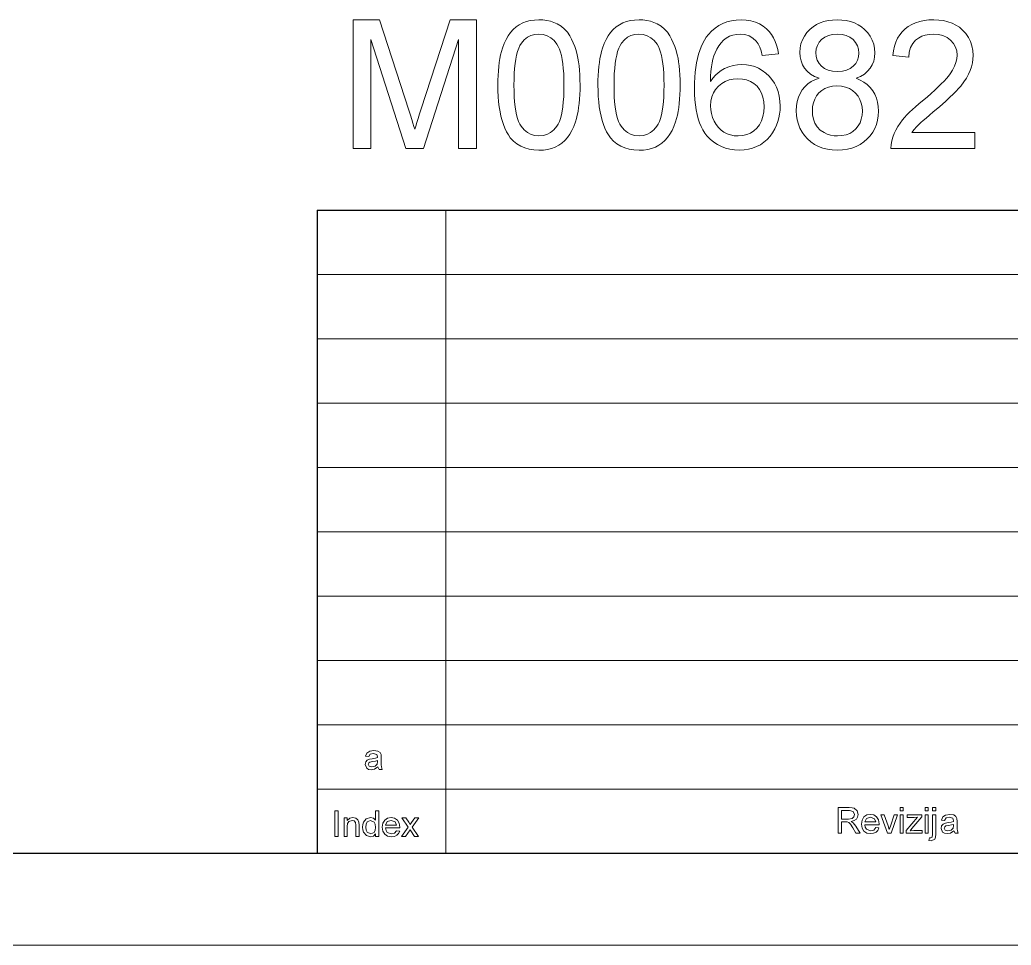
# Model space of a CAD drawing. Extents: x 0 to 297, y 0 to 420.
# Drawn here: x 126.2 to 180.2, y 0 to 50.4 of the extents above; entities that cross this region are included whole.
import ezdxf

# ---------------------------------------------------------------- set-up
doc = ezdxf.new("R2010")
doc.units = 0

msp = doc.modelspace()

# ---------------------------------------------------------------- linework, layer by layer
at = {"color": 7, "lineweight": 30}
for p, q in [((142.421, 40), (292, 40)), ((142.421, 40), (142.421, 5)), ((20, 5), (292, 5))]:
    msp.add_line(p, q, dxfattribs=at)
at = {"color": 7, "lineweight": 13}
for p, q in [((149.421, 40), (149.421, 5)), ((142.421, 36.5), (292, 36.5)), ((292, 33), (142.421, 33)), ((142.421, 29.5), (260.611, 29.5)), ((142.421, 26), (260.611, 26)), ((142.421, 22.5), (260.611, 22.5)), ((142.421, 19), (292, 19)), ((224.211, 15.5), (142.421, 15.5)), ((142.421, 12), (292, 12)), ((142.421, 8.5), (292, 8.5)), ((0, 0), (297, 0))]:
    msp.add_line(p, q, dxfattribs=at)
for points in [[(144.376, 43.369), (144.376, 50.369), (145.821, 50.369), (147.41, 45.442), (147.493, 45.18), (147.567, 44.946), (147.631, 44.74), (147.686, 44.562), (147.731, 44.411), (147.781, 44.577), (147.84, 44.772), (147.91, 44.995), (147.99, 45.247), (148.08, 45.527), (149.655, 50.369), (151.085, 50.369), (151.085, 43.369), (150.113, 43.369), (150.113, 49.299), (148.211, 43.369), (147.237, 43.369), (145.349, 49.299), (145.349, 43.369)], [(152.251, 46.817), (152.255, 47.086), (152.264, 47.343), (152.279, 47.589), (152.301, 47.823), (152.329, 48.046), (152.363, 48.258), (152.403, 48.459), (152.449, 48.648), (152.502, 48.826), (152.592, 49.074), (152.696, 49.3), (152.813, 49.504), (152.944, 49.686), (153.088, 49.846), (153.246, 49.985), (153.417, 50.102), (153.603, 50.198), (153.803, 50.273), (154.017, 50.326), (154.245, 50.358), (154.488, 50.369), (154.704, 50.36), (154.911, 50.333), (155.11, 50.288), (155.299, 50.225), (155.48, 50.144), (155.689, 50.019), (155.873, 49.869), (156.033, 49.694), (156.168, 49.495), (156.263, 49.317), (156.351, 49.125), (156.431, 48.919), (156.504, 48.697), (156.569, 48.461), (156.61, 48.278), (156.645, 48.078), (156.673, 47.861), (156.695, 47.626), (156.711, 47.374), (156.72, 47.104), (156.724, 46.817), (156.721, 46.551), (156.711, 46.296), (156.696, 46.052), (156.675, 45.819), (156.647, 45.596), (156.614, 45.385), (156.574, 45.186), (156.528, 44.997), (156.476, 44.819), (156.387, 44.571), (156.284, 44.345), (156.167, 44.141), (156.036, 43.958), (155.892, 43.797), (155.735, 43.657), (155.563, 43.54), (155.377, 43.443), (155.176, 43.368), (154.961, 43.314), (154.731, 43.282), (154.488, 43.272), (154.213, 43.285), (153.956, 43.326), (153.716, 43.395), (153.493, 43.491), (153.288, 43.614), (153.101, 43.765), (152.93, 43.943), (152.822, 44.103), (152.723, 44.278), (152.633, 44.467), (152.553, 44.67), (152.482, 44.888), (152.421, 45.12), (152.369, 45.367), (152.327, 45.628), (152.294, 45.904), (152.27, 46.194), (152.256, 46.498)], [(157.696, 46.817), (157.699, 47.086), (157.708, 47.343), (157.724, 47.589), (157.745, 47.823), (157.773, 48.046), (157.807, 48.258), (157.847, 48.459), (157.894, 48.648), (157.947, 48.826), (158.037, 49.074), (158.141, 49.3), (158.258, 49.504), (158.388, 49.686), (158.533, 49.846), (158.69, 49.985), (158.862, 50.102), (159.047, 50.198), (159.247, 50.273), (159.461, 50.326), (159.689, 50.358), (159.932, 50.369), (160.148, 50.36), (160.355, 50.333), (160.554, 50.288), (160.744, 50.225), (160.925, 50.144), (161.133, 50.019), (161.317, 49.869), (161.477, 49.694), (161.613, 49.495), (161.708, 49.317), (161.796, 49.125), (161.876, 48.919), (161.949, 48.697), (162.014, 48.461), (162.055, 48.278), (162.089, 48.078), (162.118, 47.861), (162.14, 47.626), (162.155, 47.374), (162.165, 47.104), (162.168, 46.817), (162.165, 46.551), (162.156, 46.296), (162.141, 46.052), (162.119, 45.819), (162.092, 45.596), (162.058, 45.385), (162.018, 45.186), (161.972, 44.997), (161.92, 44.819), (161.831, 44.571), (161.728, 44.345), (161.611, 44.141), (161.481, 43.958), (161.337, 43.797), (161.179, 43.657), (161.007, 43.54), (160.821, 43.443), (160.62, 43.368), (160.405, 43.314), (160.176, 43.282), (159.932, 43.272), (159.657, 43.285), (159.4, 43.326), (159.16, 43.395), (158.938, 43.491), (158.733, 43.614), (158.545, 43.765), (158.375, 43.943), (158.266, 44.103), (158.167, 44.278), (158.078, 44.467), (157.998, 44.67), (157.927, 44.888), (157.866, 45.12), (157.814, 45.367), (157.771, 45.628), (157.738, 45.904), (157.715, 46.194), (157.701, 46.498)], [(167.515, 48.522), (166.64, 48.424), (166.576, 48.674), (166.501, 48.886), (166.412, 49.062), (166.312, 49.202), (166.126, 49.372), (165.919, 49.494), (165.691, 49.567), (165.443, 49.591), (165.239, 49.578), (165.041, 49.538), (164.85, 49.471), (164.665, 49.378), (164.526, 49.258), (164.396, 49.118), (164.276, 48.958), (164.167, 48.777), (164.067, 48.576), (164.004, 48.415), (163.95, 48.234), (163.906, 48.031), (163.871, 47.808), (163.845, 47.564), (163.828, 47.299), (163.821, 47.013), (163.952, 47.191), (164.093, 47.35), (164.246, 47.489), (164.41, 47.61), (164.585, 47.71), (164.813, 47.81), (165.047, 47.881), (165.286, 47.924), (165.531, 47.938), (165.773, 47.925), (166.005, 47.887), (166.226, 47.822), (166.437, 47.731), (166.637, 47.615), (166.826, 47.473), (167.005, 47.305), (167.166, 47.116), (167.302, 46.913), (167.414, 46.694), (167.501, 46.46), (167.563, 46.211), (167.6, 45.947), (167.613, 45.667), (167.605, 45.45), (167.581, 45.238), (167.541, 45.031), (167.485, 44.829), (167.413, 44.633), (167.325, 44.441), (167.202, 44.225), (167.061, 44.03), (166.904, 43.857), (166.729, 43.704), (166.537, 43.573), (166.331, 43.465), (166.114, 43.38), (165.887, 43.32), (165.648, 43.284), (165.399, 43.272), (165.134, 43.284), (164.882, 43.321), (164.642, 43.382), (164.415, 43.468), (164.2, 43.578), (163.997, 43.713), (163.808, 43.872), (163.63, 44.056), (163.511, 44.207), (163.404, 44.375), (163.308, 44.56), (163.223, 44.761), (163.149, 44.98), (163.087, 45.215), (163.036, 45.467), (162.997, 45.735), (162.968, 46.021), (162.952, 46.323), (162.946, 46.642), (162.95, 46.946), (162.964, 47.236), (162.986, 47.514), (163.018, 47.778), (163.058, 48.029), (163.108, 48.268), (163.167, 48.493), (163.234, 48.706), (163.311, 48.905), (163.396, 49.092), (163.491, 49.265), (163.594, 49.425), (163.707, 49.573), (163.88, 49.759), (164.068, 49.921), (164.271, 50.058), (164.487, 50.17), (164.718, 50.257), (164.964, 50.319), (165.224, 50.356), (165.498, 50.369), (165.769, 50.355), (166.023, 50.314), (166.261, 50.246), (166.482, 50.151), (166.686, 50.028), (166.873, 49.878), (167.017, 49.73), (167.144, 49.567), (167.253, 49.389), (167.345, 49.195), (167.419, 48.986), (167.476, 48.761)], [(169.733, 47.185), (169.483, 47.292), (169.268, 47.419), (169.087, 47.567), (168.94, 47.735), (168.827, 47.923), (168.747, 48.128), (168.698, 48.351), (168.682, 48.591), (168.697, 48.835), (168.744, 49.066), (168.821, 49.284), (168.928, 49.488), (169.067, 49.679), (169.236, 49.856), (169.402, 49.992), (169.583, 50.107), (169.779, 50.201), (169.99, 50.275), (170.215, 50.327), (170.456, 50.358), (170.711, 50.369), (170.968, 50.358), (171.211, 50.326), (171.438, 50.273), (171.651, 50.198), (171.849, 50.101), (172.032, 49.984), (172.201, 49.845), (172.373, 49.664), (172.514, 49.47), (172.624, 49.263), (172.703, 49.044), (172.75, 48.812), (172.765, 48.567), (172.749, 48.335), (172.702, 48.118), (172.622, 47.918), (172.511, 47.732), (172.367, 47.565), (172.191, 47.418), (171.981, 47.291), (171.738, 47.185), (171.966, 47.091), (172.17, 46.976), (172.352, 46.84), (172.511, 46.684), (172.648, 46.507), (172.76, 46.313), (172.847, 46.104), (172.91, 45.881), (172.947, 45.643), (172.96, 45.391), (172.947, 45.14), (172.909, 44.901), (172.847, 44.674), (172.759, 44.458), (172.645, 44.255), (172.507, 44.063), (172.344, 43.882), (172.16, 43.72), (171.96, 43.583), (171.744, 43.471), (171.513, 43.384), (171.266, 43.321), (171.003, 43.284), (170.724, 43.272), (170.445, 43.284), (170.182, 43.322), (169.934, 43.384), (169.703, 43.472), (169.487, 43.584), (169.287, 43.722), (169.104, 43.885), (168.94, 44.066), (168.802, 44.26), (168.689, 44.466), (168.601, 44.685), (168.538, 44.916), (168.5, 45.159), (168.488, 45.415), (168.5, 45.679), (168.539, 45.925), (168.604, 46.154), (168.695, 46.364), (168.811, 46.557), (168.952, 46.73), (169.114, 46.879), (169.298, 47.004), (169.505, 47.106)], [(178.21, 44.244), (178.21, 43.369), (173.64, 43.369), (173.647, 43.578), (173.679, 43.782), (173.736, 43.981), (173.811, 44.174), (173.902, 44.364), (174.009, 44.553), (174.133, 44.739), (174.272, 44.923), (174.385, 45.056), (174.512, 45.194), (174.653, 45.336), (174.809, 45.484), (174.979, 45.636), (175.164, 45.793), (175.363, 45.954), (175.603, 46.161), (175.824, 46.357), (176.027, 46.543), (176.212, 46.718), (176.378, 46.882), (176.526, 47.035), (176.656, 47.177), (176.767, 47.309), (176.86, 47.43), (176.996, 47.637), (177.102, 47.841), (177.177, 48.043), (177.222, 48.242), (177.238, 48.438), (177.215, 48.672), (177.148, 48.886), (177.037, 49.081), (176.881, 49.258), (176.689, 49.403), (176.47, 49.508), (176.224, 49.57), (175.951, 49.591), (175.718, 49.578), (175.505, 49.537), (175.311, 49.47), (175.136, 49.377), (174.981, 49.256), (174.821, 49.072), (174.707, 48.856), (174.637, 48.608), (174.613, 48.327), (173.738, 48.424), (173.773, 48.686), (173.829, 48.93), (173.905, 49.155), (174, 49.362), (174.116, 49.55), (174.252, 49.72), (174.408, 49.871), (174.582, 50.003), (174.773, 50.115), (174.979, 50.206), (175.202, 50.277), (175.442, 50.328), (175.697, 50.359), (175.969, 50.369), (176.244, 50.357), (176.501, 50.323), (176.742, 50.267), (176.966, 50.187), (177.173, 50.085), (177.363, 49.96), (177.536, 49.813), (177.712, 49.62), (177.856, 49.413), (177.968, 49.19), (178.048, 48.953), (178.096, 48.702), (178.113, 48.435), (178.103, 48.227), (178.073, 48.021), (178.025, 47.816), (177.956, 47.614), (177.865, 47.41), (177.748, 47.2), (177.605, 46.985), (177.437, 46.764), (177.322, 46.63), (177.186, 46.483), (177.029, 46.323), (176.849, 46.15), (176.649, 45.965), (176.427, 45.766), (176.183, 45.555), (175.943, 45.355), (175.732, 45.179), (175.55, 45.024), (175.397, 44.893), (175.273, 44.784), (175.178, 44.697), (175.027, 44.547), (174.895, 44.395), (174.781, 44.244)], [(153.126, 46.82), (153.13, 46.489), (153.142, 46.182), (153.162, 45.898), (153.189, 45.638), (153.225, 45.402), (153.268, 45.19), (153.319, 45.001), (153.378, 44.836), (153.444, 44.695), (153.519, 44.577), (153.683, 44.387), (153.863, 44.239), (154.056, 44.134), (154.265, 44.07), (154.488, 44.049), (154.71, 44.071), (154.919, 44.134), (155.113, 44.24), (155.292, 44.389), (155.456, 44.58), (155.531, 44.697), (155.597, 44.839), (155.656, 45.004), (155.707, 45.193), (155.75, 45.405), (155.786, 45.641), (155.813, 45.9), (155.833, 46.183), (155.845, 46.49), (155.849, 46.82), (155.845, 47.143), (155.833, 47.444), (155.814, 47.722), (155.788, 47.978), (155.753, 48.211), (155.712, 48.422), (155.662, 48.61), (155.605, 48.776), (155.54, 48.92), (155.468, 49.041), (155.307, 49.239), (155.127, 49.393), (154.929, 49.503), (154.713, 49.569), (154.478, 49.591), (154.256, 49.572), (154.051, 49.514), (153.862, 49.417), (153.689, 49.281), (153.534, 49.106), (153.456, 48.972), (153.387, 48.817), (153.326, 48.64), (153.273, 48.443), (153.228, 48.225), (153.192, 47.986), (153.163, 47.726), (153.143, 47.445), (153.13, 47.143)], [(158.571, 46.82), (158.575, 46.489), (158.587, 46.182), (158.606, 45.898), (158.634, 45.638), (158.669, 45.402), (158.712, 45.19), (158.763, 45.001), (158.822, 44.836), (158.889, 44.695), (158.964, 44.577), (159.128, 44.387), (159.307, 44.239), (159.501, 44.134), (159.709, 44.07), (159.932, 44.049), (160.155, 44.071), (160.363, 44.134), (160.557, 44.24), (160.736, 44.389), (160.9, 44.58), (160.975, 44.697), (161.042, 44.839), (161.101, 45.004), (161.152, 45.193), (161.195, 45.405), (161.23, 45.641), (161.258, 45.9), (161.277, 46.183), (161.289, 46.49), (161.293, 46.82), (161.289, 47.143), (161.278, 47.444), (161.259, 47.722), (161.232, 47.978), (161.198, 48.211), (161.156, 48.422), (161.107, 48.61), (161.05, 48.776), (160.985, 48.92), (160.913, 49.041), (160.751, 49.239), (160.572, 49.393), (160.374, 49.503), (160.157, 49.569), (159.923, 49.591), (159.701, 49.572), (159.495, 49.514), (159.306, 49.417), (159.134, 49.281), (158.978, 49.106), (158.901, 48.972), (158.831, 48.817), (158.77, 48.64), (158.717, 48.443), (158.673, 48.225), (158.636, 47.986), (158.607, 47.726), (158.587, 47.445), (158.575, 47.143)], [(169.557, 48.598), (169.576, 48.377), (169.633, 48.178), (169.727, 48), (169.86, 47.843), (170.028, 47.714), (170.23, 47.623), (170.465, 47.568), (170.733, 47.549), (170.995, 47.568), (171.226, 47.622), (171.424, 47.713), (171.59, 47.84), (171.722, 47.994), (171.815, 48.164), (171.872, 48.35), (171.89, 48.552), (171.871, 48.763), (171.813, 48.957), (171.716, 49.133), (171.58, 49.292), (171.411, 49.423), (171.211, 49.516), (170.982, 49.572), (170.724, 49.591), (170.463, 49.573), (170.233, 49.518), (170.034, 49.426), (169.865, 49.298), (169.73, 49.144), (169.634, 48.976), (169.576, 48.794)], [(163.821, 45.687), (163.833, 45.473), (163.871, 45.263), (163.933, 45.058), (164.021, 44.858), (164.129, 44.672), (164.254, 44.51), (164.396, 44.371), (164.555, 44.256), (164.729, 44.166), (164.916, 44.101), (165.117, 44.062), (165.332, 44.049), (165.573, 44.066), (165.794, 44.118), (165.997, 44.203), (166.182, 44.323), (166.347, 44.477), (166.488, 44.66), (166.597, 44.868), (166.675, 45.101), (166.722, 45.358), (166.738, 45.64), (166.722, 45.91), (166.676, 46.157), (166.599, 46.38), (166.491, 46.579), (166.352, 46.753), (166.187, 46.9), (165.999, 47.014), (165.788, 47.095), (165.554, 47.144), (165.297, 47.16), (165.058, 47.144), (164.834, 47.095), (164.625, 47.014), (164.43, 46.9), (164.251, 46.753), (164.096, 46.58), (163.976, 46.387), (163.89, 46.174), (163.838, 45.941)], [(169.363, 45.424), (169.378, 45.192), (169.426, 44.964), (169.505, 44.741), (169.623, 44.538), (169.787, 44.367), (169.999, 44.23), (170.177, 44.151), (170.358, 44.095), (170.543, 44.061), (170.731, 44.049), (170.975, 44.065), (171.196, 44.11), (171.395, 44.186), (171.572, 44.293), (171.726, 44.43), (171.855, 44.59), (171.956, 44.767), (172.027, 44.961), (172.07, 45.17), (172.085, 45.397), (172.07, 45.627), (172.026, 45.84), (171.952, 46.037), (171.848, 46.218), (171.715, 46.382), (171.556, 46.522), (171.375, 46.631), (171.173, 46.709), (170.948, 46.756), (170.702, 46.772), (170.462, 46.756), (170.244, 46.71), (170.047, 46.633), (169.872, 46.525), (169.719, 46.386), (169.59, 46.225), (169.491, 46.048), (169.42, 45.855), (169.377, 45.647)], [(145.728, 9.703), (145.545, 9.583), (145.362, 9.548), (145.22, 9.568), (145.115, 9.629), (145.028, 9.836), (145.061, 9.971), (145.147, 10.069), (145.266, 10.125), (145.413, 10.15), (145.587, 10.177), (145.708, 10.209), (145.709, 10.251), (145.662, 10.388), (145.476, 10.442), (145.304, 10.404), (145.223, 10.267), (145.048, 10.287), (145.124, 10.46), (145.277, 10.562), (145.508, 10.598), (145.721, 10.567), (145.841, 10.489), (145.895, 10.371), (145.903, 10.218), (145.903, 10.001), (145.906, 9.813), (145.915, 9.703), (145.962, 9.567), (145.787, 9.567)], [(145.709, 10.053), (145.596, 10.022), (145.437, 9.996), (145.292, 9.966), (145.226, 9.917), (145.203, 9.845), (145.254, 9.744), (145.401, 9.703), (145.572, 9.745), (145.681, 9.851), (145.708, 9.999)], [(143.378, 5.919), (143.378, 7.319), (143.572, 7.319), (143.572, 5.919)], [(145.594, 5.919), (145.594, 6.065), (145.478, 5.941), (145.318, 5.899), (145.102, 5.965), (144.949, 6.15), (144.908, 6.278), (144.894, 6.423), (144.907, 6.567), (144.944, 6.696), (145.094, 6.884), (145.318, 6.949), (145.479, 6.907), (145.594, 6.797), (145.594, 7.319), (145.769, 7.319), (145.769, 5.919)], [(170.76, 6.091), (170.76, 7.491), (171.372, 7.491), (171.529, 7.481), (171.644, 7.453), (171.793, 7.321), (171.849, 7.111), (171.826, 6.975), (171.757, 6.861), (171.639, 6.778), (171.471, 6.732), (171.579, 6.662), (171.727, 6.474), (171.959, 6.091), (171.736, 6.091), (171.558, 6.384), (171.43, 6.578), (171.34, 6.671), (171.259, 6.706), (171.16, 6.713), (170.954, 6.713), (170.954, 6.091)], [(170.954, 6.868), (171.336, 6.868), (171.522, 6.895), (171.621, 6.979), (171.654, 7.106), (171.588, 7.271), (171.379, 7.335), (170.954, 7.335)], [(172.813, 6.402), (172.985, 6.382), (172.923, 6.251), (172.826, 6.153), (172.694, 6.092), (172.53, 6.071), (172.327, 6.105), (172.17, 6.207), (172.07, 6.37), (172.037, 6.588), (172.071, 6.813), (172.172, 6.981), (172.326, 7.086), (172.52, 7.121), (172.708, 7.087), (172.859, 6.985), (172.957, 6.821), (172.99, 6.602), (172.989, 6.557), (172.212, 6.557), (172.242, 6.416), (172.311, 6.312), (172.533, 6.227), (172.702, 6.269)], [(173.454, 6.091), (173.087, 7.102), (173.273, 7.102), (173.48, 6.496), (173.544, 6.292), (173.607, 6.485), (173.816, 7.102), (174.001, 7.102), (173.659, 6.091)], [(174.137, 7.316), (174.137, 7.491), (174.312, 7.491), (174.312, 7.316)], [(174.137, 6.091), (174.137, 7.102), (174.312, 7.102), (174.312, 6.091)], [(174.468, 6.091), (174.468, 6.237), (175.082, 6.966), (174.905, 6.946), (174.526, 6.946), (174.526, 7.102), (175.323, 7.102), (175.323, 6.986), (174.783, 6.346), (174.683, 6.227), (174.892, 6.246), (175.343, 6.246), (175.343, 6.091)], [(175.498, 7.316), (175.498, 7.491), (175.673, 7.491), (175.673, 7.316)], [(175.498, 6.091), (175.498, 7.102), (175.673, 7.102), (175.673, 6.091)], [(175.701, 5.701), (175.733, 5.851), (175.809, 5.838), (175.883, 5.872), (175.907, 6.045), (175.907, 7.102), (176.082, 7.102), (176.082, 6.037), (176.07, 5.879), (176.034, 5.777), (175.832, 5.682)], [(175.907, 7.316), (175.907, 7.491), (176.082, 7.491), (176.082, 7.316)], [(177.065, 6.227), (176.882, 6.106), (176.699, 6.071), (176.557, 6.091), (176.452, 6.152), (176.365, 6.359), (176.398, 6.494), (176.484, 6.592), (176.603, 6.648), (176.75, 6.674), (176.924, 6.701), (177.045, 6.732), (177.046, 6.774), (177, 6.912), (176.813, 6.966), (176.641, 6.927), (176.56, 6.791), (176.385, 6.81), (176.461, 6.984), (176.614, 7.085), (176.845, 7.121), (177.058, 7.09), (177.178, 7.013), (177.232, 6.895), (177.24, 6.741), (177.24, 6.524), (177.243, 6.336), (177.252, 6.226), (177.299, 6.091), (177.124, 6.091)], [(143.883, 5.919), (143.883, 6.93), (144.058, 6.93), (144.058, 6.786), (144.189, 6.909), (144.368, 6.949), (144.529, 6.916), (144.64, 6.831), (144.691, 6.704), (144.7, 6.538), (144.7, 5.919), (144.525, 5.919), (144.525, 6.527), (144.505, 6.681), (144.436, 6.763), (144.32, 6.794), (144.136, 6.725), (144.078, 6.626), (144.058, 6.464), (144.058, 5.919)], [(145.069, 6.424), (145.089, 6.262), (145.148, 6.147), (145.335, 6.055), (145.519, 6.142), (145.575, 6.253), (145.594, 6.41), (145.575, 6.582), (145.517, 6.701), (145.327, 6.794), (145.143, 6.705), (145.088, 6.59)], [(146.739, 6.23), (146.911, 6.21), (146.85, 6.079), (146.752, 5.981), (146.62, 5.92), (146.456, 5.899), (146.253, 5.933), (146.097, 6.035), (145.997, 6.198), (145.964, 6.416), (145.997, 6.641), (146.098, 6.809), (146.252, 6.914), (146.447, 6.949), (146.635, 6.915), (146.785, 6.813), (146.884, 6.649), (146.917, 6.43), (146.916, 6.385), (146.139, 6.385), (146.169, 6.244), (146.238, 6.14), (146.46, 6.055), (146.629, 6.097)], [(146.139, 6.541), (146.742, 6.541), (146.672, 6.707), (146.446, 6.794), (146.234, 6.725)], [(147.014, 5.919), (147.374, 6.425), (147.033, 6.93), (147.244, 6.93), (147.405, 6.691), (147.482, 6.577), (147.558, 6.684), (147.733, 6.93), (147.943, 6.93), (147.585, 6.426), (147.928, 5.919), (147.717, 5.919), (147.514, 6.218), (147.477, 6.274), (147.224, 5.919)], [(172.212, 6.713), (172.815, 6.713), (172.746, 6.879), (172.519, 6.966), (172.307, 6.897)], [(177.046, 6.577), (176.933, 6.546), (176.774, 6.52), (176.629, 6.489), (176.564, 6.44), (176.54, 6.368), (176.591, 6.267), (176.738, 6.227), (176.909, 6.268), (177.018, 6.375), (177.045, 6.522)]]:
    msp.add_lwpolyline(points, close=True, dxfattribs=at)

doc.saveas('drawing.dxf')
